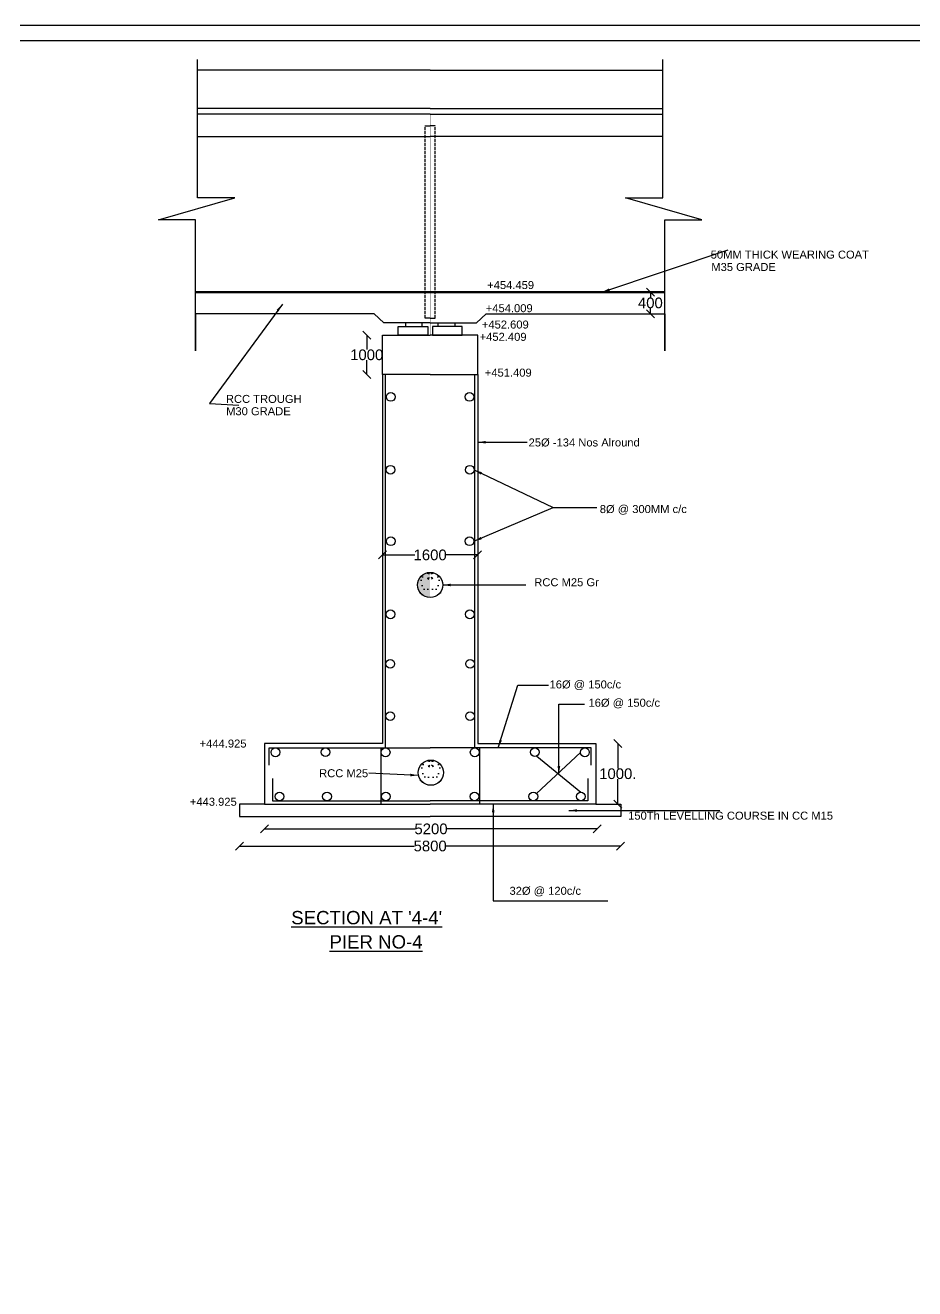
# Model space of a CAD drawing. Header units: millimetres. Extents: x 5124 to 3090300, y 2311 to 46023684.
# Drawn here: x 3052093 to 3068776, y 45999997 to 46023684 of the extents above; entities that cross this region are included whole.
import ezdxf

# ---------------------------------------------------------------- set-up
doc = ezdxf.new("R2010")
doc.units = ezdxf.units.MM
doc.header["$MEASUREMENT"] = 0
doc.linetypes.add('ACAD_ISO02W100', pattern=[15, 12, -3])
doc.layers.add('DIMENSION', color=7, linetype='Continuous')
doc.layers.add('DRAWING', color=7, linetype='Continuous')
doc.styles.get("Standard").update_dxf_attribs({"font": 'arial.ttf'})
doc.dimstyles.get("Standard").update_dxf_attribs({"dimtxt": 200, "dimasz": 150, "dimexe": 0.18, "dimexo": 0.0625, "dimgap": 0.09, "dimtad": 0, "dimtih": 1, "dimtoh": 1, "dimdec": 0, "dimzin": 0, "dimdsep": 46, "dimtxsty": 'Standard', "dimblk": 'OBLIQUE', "dimcen": 0.09, "dimse1": 1, "dimse2": 1, "dimadec": 0, "dimazin": 0, "dimtfac": 1, "dimtdec": 0, "dimtofl": 0, "dimtmove": 0, "dimatfit": 3, "dimfxl": 1, "dimtolj": 1, "dimtzin": 0, "dimarcsym": 1})

# ---------------------------------------------------------------- blocks, each defined once
blk = doc.blocks.new('_Oblique')
at = {"color": 0, "linetype": 'ByBlock', "lineweight": -2}
blk.add_line((-0.5, -0.5), (0.5, 0.5), dxfattribs=at)
blk = doc.blocks.new('*D17')
at = {"layer": 'Defpoints', "color": 0, "transparency": 16777216}
for p in [(3063376, 46018679), (3063376, 46018277), (3063817, 46018277)]:
    blk.add_point(p, dxfattribs=at)
at = {"layer": 'DIMENSION', "color": 0, "lineweight": -2, "transparency": 16777216}
for p, q in [((3063817, 46018679), (3063817, 46018580)), ((3063817, 46018277), (3063817, 46018376))]:
    blk.add_line(p, q, dxfattribs=at)
at = {"layer": 'DIMENSION', "color": 0, "lineweight": -2, "transparency": 16777216, "xscale": 150, "yscale": 150, "zscale": 150}
for p, rotation in [((3063817, 46018679), 90), ((3063817, 46018277), 270)]:
    blk.add_blockref('_Oblique', p, dxfattribs=dict(at, rotation=rotation))
at = {"layer": 'DIMENSION', "color": 0, "transparency": 16777216, "insert": (3063817, 46018478), "char_height": 200, "attachment_point": 5}
blk.add_mtext('\\A1;400', dxfattribs=at)
blk = doc.blocks.new('*D18')
at = {"layer": 'Defpoints', "color": 0, "transparency": 16777216}
for p in [(3058497, 46017876), (3058796, 46017876), (3058796, 46017135)]:
    blk.add_point(p, dxfattribs=at)
at = {"layer": 'DIMENSION', "color": 0, "lineweight": -2, "transparency": 16777216}
for p, q in [((3058497, 46017876), (3058497, 46017608)), ((3058497, 46017135), (3058497, 46017403))]:
    blk.add_line(p, q, dxfattribs=at)
at = {"layer": 'DIMENSION', "color": 0, "lineweight": -2, "transparency": 16777216, "xscale": 150, "yscale": 150, "zscale": 150}
for p, rotation in [((3058497, 46017876), 90), ((3058497, 46017135), 270)]:
    blk.add_blockref('_Oblique', p, dxfattribs=dict(at, rotation=rotation))
at = {"layer": 'DIMENSION', "color": 0, "transparency": 16777216, "insert": (3058497, 46017505), "char_height": 200, "attachment_point": 5}
blk.add_mtext('\\A1;1000', dxfattribs=at)
blk = doc.blocks.new('*D19')
at = {"layer": 'Defpoints', "color": 0, "transparency": 16777216}
for p in [(3058796, 46013741), (3060578, 46013753), (3060578, 46013741)]:
    blk.add_point(p, dxfattribs=at)
at = {"layer": 'DIMENSION', "color": 0, "lineweight": -2, "transparency": 16777216}
for p, q in [((3058796, 46013753), (3059398, 46013753)), ((3060578, 46013753), (3059976, 46013753))]:
    blk.add_line(p, q, dxfattribs=at)
at = {"layer": 'DIMENSION', "color": 0, "lineweight": -2, "transparency": 16777216, "xscale": 150, "yscale": 150, "zscale": 150, "rotation": 180}
blk.add_blockref('_Oblique', (3058796, 46013753), dxfattribs=at)
at = {"layer": 'DIMENSION', "color": 0, "lineweight": -2, "transparency": 16777216, "xscale": 150, "yscale": 150, "zscale": 150}
blk.add_blockref('_Oblique', (3060578, 46013753), dxfattribs=at)
at = {"layer": 'DIMENSION', "color": 0, "transparency": 16777216, "insert": (3059687, 46013753), "char_height": 200, "attachment_point": 5}
blk.add_mtext('\\A1;1600', dxfattribs=at)
blk = doc.blocks.new('*D20')
at = {"layer": 'Defpoints', "color": 0, "transparency": 16777216}
for p in [(3056583, 46008853), (3062822, 46008853), (3062822, 46008617)]:
    blk.add_point(p, dxfattribs=at)
at = {"layer": 'DIMENSION', "color": 0, "lineweight": -2, "transparency": 16777216}
for p, q in [((3056583, 46008617), (3059404, 46008617)), ((3062822, 46008617), (3060001, 46008617))]:
    blk.add_line(p, q, dxfattribs=at)
at = {"layer": 'DIMENSION', "color": 0, "lineweight": -2, "transparency": 16777216, "xscale": 150, "yscale": 150, "zscale": 150, "rotation": 180}
blk.add_blockref('_Oblique', (3056583, 46008617), dxfattribs=at)
at = {"layer": 'DIMENSION', "color": 0, "lineweight": -2, "transparency": 16777216, "xscale": 150, "yscale": 150, "zscale": 150}
blk.add_blockref('_Oblique', (3062822, 46008617), dxfattribs=at)
at = {"layer": 'DIMENSION', "color": 0, "transparency": 16777216, "insert": (3059703, 46008617), "char_height": 200, "attachment_point": 5}
blk.add_mtext('\\A1;5200', dxfattribs=at)
blk = doc.blocks.new('*D21')
at = {"layer": 'Defpoints', "color": 0, "transparency": 16777216}
for p in [(3056114, 46008853), (3063260, 46008853), (3063260, 46008296)]:
    blk.add_point(p, dxfattribs=at)
at = {"layer": 'DIMENSION', "color": 0, "lineweight": -2, "transparency": 16777216}
for p, q in [((3056114, 46008296), (3059389, 46008296)), ((3063260, 46008296), (3059986, 46008296))]:
    blk.add_line(p, q, dxfattribs=at)
at = {"layer": 'DIMENSION', "color": 0, "lineweight": -2, "transparency": 16777216, "xscale": 150, "yscale": 150, "zscale": 150, "rotation": 180}
blk.add_blockref('_Oblique', (3056114, 46008296), dxfattribs=at)
at = {"layer": 'DIMENSION', "color": 0, "lineweight": -2, "transparency": 16777216, "xscale": 150, "yscale": 150, "zscale": 150}
blk.add_blockref('_Oblique', (3063260, 46008296), dxfattribs=at)
at = {"layer": 'DIMENSION', "color": 0, "transparency": 16777216, "insert": (3059687, 46008296), "char_height": 200, "attachment_point": 5}
blk.add_mtext('\\A1;5800', dxfattribs=at)
blk = doc.blocks.new('*D22')
at = {"layer": 'Defpoints', "color": 0, "transparency": 16777216}
for p in [(3062791, 46010221), (3063207, 46010221), (3062791, 46009080)]:
    blk.add_point(p, dxfattribs=at)
at = {"layer": 'DIMENSION', "color": 0, "lineweight": -2, "transparency": 16777216}
for p, q in [((3063207, 46010221), (3063207, 46009753)), ((3063207, 46009080), (3063207, 46009549))]:
    blk.add_line(p, q, dxfattribs=at)
at = {"layer": 'DIMENSION', "color": 0, "lineweight": -2, "transparency": 16777216, "xscale": 150, "yscale": 150, "zscale": 150}
for p, rotation in [((3063207, 46010221), 90), ((3063207, 46009080), 270)]:
    blk.add_blockref('_Oblique', p, dxfattribs=dict(at, rotation=rotation))
at = {"layer": 'DIMENSION', "color": 0, "transparency": 16777216, "insert": (3063207, 46009651), "char_height": 200, "attachment_point": 5}
blk.add_mtext('\\A1;1000.', dxfattribs=at)

msp = doc.modelspace()

# ---------------------------------------------------------------- hatches: boundary and pattern name
at = {"layer": 'DRAWING'}
h = msp.add_hatch(dxfattribs=at)
h.set_pattern_fill('AR-CONC', color=256, scale=0.156, style=0)
h.set_pattern_definition([(50, (0, 0), (1.118925884857, -0.097893330573), [0.117, -1.287]), (355, (0, 0), (-0.216452080436, 1.173419728572), [0.0936, -1.0296]), (100.4514, (0.0932, -0.0082), (0.902474635474, 1.075525685615), [0.0994346964, -1.09378169472]), (46.1842, (0, 0.312), (1.664896035856, -0.258209662353), [0.1755, -1.9305]), (96.6356, (0.1387, 0.2905), (1.458073820656, 1.519623878605), [0.14915204928, -1.64067228]), (351.1842, (0, 0.312), (1.45807263441, 1.519625017444), [0.1404, -1.5444]), (21, (0.156, 0.234), (0.931175001305, -0.628085469438), [0.117, -1.287]), (326, (0.156, 0.234), (0.379571917798, 1.131234070273), [0.0936, -1.0296]), (71.4514, (0.2336, 0.1817), (1.310747300587, 0.503147574868), [0.0994346964, -1.09378169472]), (37.5, (0, 0), (0.018969374295, 0.519314411977), [0, -1.01712, 0, -1.0452, 0, -1.0335]), (7.5, (0, 0), (0.41038847841, 0.6152822705365), [0, -0.59592, 0, -0.99372, 0, -0.3939]), (327.5, (-0.3479, 0), (0.832763000429, -0.0351855999056), [0, -0.39, 0, -1.2168, 0, -1.6146]), (317.5, (-0.5039, 0), (0.909770424174, 0.156163772438), [0, -0.507, 0, -0.80808, 0, -1.1466])])
h.paths.add_polyline_path([(3059687.2, 46013427.1, 0.4142136), (3059451.1, 46013191, 0.4142136), (3059687.2, 46012954.9)])
h = msp.add_hatch(dxfattribs=at)
h.set_pattern_fill('AR-CONC', color=256, scale=50, style=0)
h.set_pattern_definition([(50, (0, 0), (358.6300913, -31.3760675), [37.5, -412.5]), (355, (0, 0), (-69.3756668, 376.0960669), [30, -330]), (100.4514, (29.9, -2.6), (289.2546909, 344.719771), [31.870095, -350.571056]), (46.1842, (0, 100), (533.6205243, -82.759507), [56.25, -618.75]), (96.6356, (44.47, 93.1), (467.331353, 487.0589355), [47.805144, -525.8565]), (351.1842, (0, 100), (467.3309726, 487.0593005), [45, -495]), (21, (50, 75), (298.453526, -201.3094453), [37.5, -412.5]), (326, (50, 75), (121.657666, 362.5750225), [30, -330]), (71.4514, (74.87, 58.22), (420.1113143, 161.2652484), [31.870095, -350.571056]), (37.5, (0, 0), (6.07992766, 166.4469269), [0, -326, 0, -335, 0, -331.25]), (7.5, (0, 0), (131.5347687, 197.20585594), [0, -191, 0, -318.5, 0, -126.25]), (327.5, (-111.5, 0), (266.9112181, -11.27743587), [0, -125, 0, -390, 0, -517.5]), (317.5, (-161.5, 0), (291.5930847, 50.0524912), [0, -162.5, 0, -259, 0, -367.5])])
h.paths.add_polyline_path([(3059687.2, 46013427.1, 0.4142136), (3059451.1, 46013191, 0.4142136), (3059687.2, 46012954.9)])
h = msp.add_hatch(dxfattribs=at)
h.set_pattern_fill('AR-CONC', color=256, scale=50, style=0)
h.set_pattern_definition([(130, (6119374.35, 0), (-358.6300913, -31.3760675), [37.5, -412.5]), (185, (6119374.35, 0), (69.3756668, 376.0960669), [30, -330]), (79.5486, (6119344.47, -2.6), (-289.2546909, 344.719771), [31.870095, -350.571056]), (133.8158, (6119374.35, 100), (-533.6205243, -82.759507), [56.25, -618.75]), (83.3644, (6119329.9, 93.1), (-467.331353, 487.0589355), [47.805144, -525.8565]), (188.8158, (6119374.35, 100), (-467.3309726, 487.0593005), [45, -495]), (159, (6119324.35, 75), (-298.453526, -201.3094453), [37.5, -412.5]), (214, (6119324.35, 75), (-121.657666, 362.5750225), [30, -330]), (108.5486, (6119299.5, 58.22), (-420.1113143, 161.2652484), [31.870095, -350.571056]), (142.5, (6119374.35, 0), (-6.07992766, 166.4469269), [0, -326, 0, -335, 0, -331.25]), (172.5, (6119374.35, 0), (-131.5347687, 197.20585594), [0, -191, 0, -318.5, 0, -126.25]), (212.5, (6119485.85, 0), (-266.9112181, -11.27743587), [0, -125, 0, -390, 0, -517.5]), (222.5, (6119535.85, 0), (-291.5930847, 50.0524912), [0, -162.5, 0, -259, 0, -367.5])])
h.paths.add_polyline_path([(3059687.2, 46013427.1, -0.4142136), (3059923.3, 46013191, -0.4142136), (3059687.2, 46012954.9)])
h = msp.add_hatch(dxfattribs=at)
h.set_pattern_fill('AR-CONC', color=256, scale=50, style=0)
h.set_pattern_definition([(50, (11.88, -3519.13), (358.6300913, -31.3760675), [37.5, -412.5]), (355, (11.88, -3519.13), (-69.3756668, 376.0960669), [30, -330]), (100.4514, (41.76, -3521.74), (289.2546909, 344.719771), [31.870095, -350.571056]), (46.1842, (11.9, -3419.13), (533.6205243, -82.759507), [56.25, -618.75]), (96.6356, (56.35, -3426), (467.331353, 487.0589355), [47.805144, -525.8565]), (351.1842, (11.9, -3419.1), (467.3309726, 487.0593005), [45, -495]), (21, (61.88, -3444.13), (298.453526, -201.3094453), [37.5, -412.5]), (326, (61.88, -3444.13), (121.657666, 362.5750225), [30, -330]), (71.4514, (86.75, -3460.9), (420.1113143, 161.2652484), [31.870095, -350.571056]), (37.5, (11.88, -3519.13), (6.07992766, 166.4469269), [0, -326, 0, -335, 0, -331.25]), (7.5, (11.88, -3519.13), (131.5347687, 197.20585594), [0, -191, 0, -318.5, 0, -126.25]), (327.5, (-99.62, -3519.13), (266.9112181, -11.27743587), [0, -125, 0, -390, 0, -517.5]), (317.5, (-149.62, -3519.13), (291.5930847, 50.0524912), [0, -162.5, 0, -259, 0, -367.5])])
h.paths.add_polyline_path([(3059699.1, 46009908, 0.4142136), (3059462.9, 46009671.9, 0.4142136), (3059699.1, 46009435.7)])
h = msp.add_hatch(dxfattribs=at)
h.set_pattern_fill('AR-CONC', color=256, scale=50, style=0)
h.set_pattern_definition([(130, (6119386.23, -3519.13), (-358.6300913, -31.3760675), [37.5, -412.5]), (185, (6119386.23, -3519.13), (69.3756668, 376.0960669), [30, -330]), (79.5486, (6119356.35, -3521.74), (-289.2546909, 344.719771), [31.870095, -350.571056]), (133.8158, (6119386.23, -3419.13), (-533.6205243, -82.759507), [56.25, -618.75]), (83.3644, (6119341.76, -3426), (-467.331353, 487.0589355), [47.805144, -525.8565]), (188.8158, (6119386.23, -3419.1), (-467.3309726, 487.0593005), [45, -495]), (159, (6119336.23, -3444.13), (-298.453526, -201.3094453), [37.5, -412.5]), (214, (6119336.23, -3444.13), (-121.657666, 362.5750225), [30, -330]), (108.5486, (6119311.36, -3460.9), (-420.1113143, 161.2652484), [31.870095, -350.571056]), (142.5, (6119386.23, -3519.13), (-6.07992766, 166.4469269), [0, -326, 0, -335, 0, -331.25]), (172.5, (6119386.23, -3519.13), (-131.5347687, 197.20585594), [0, -191, 0, -318.5, 0, -126.25]), (212.5, (6119497.73, -3519.13), (-266.9112181, -11.27743587), [0, -125, 0, -390, 0, -517.5]), (222.5, (6119547.73, -3519.13), (-291.5930847, 50.0524912), [0, -162.5, 0, -259, 0, -367.5])])
h.paths.add_polyline_path([(3059699.1, 46009908, -0.4142136), (3059935.2, 46009671.9, -0.4142136), (3059699.1, 46009435.7)])

# ---------------------------------------------------------------- linework, layer by layer
at = {"layer": 'DIMENSION'}
for points, const_width in [([(3059687.2, 46022015.8), (3059687.2, 46017876.2)], 10), ([(3055287.1, 46018679.5), (3064087.2, 46018679.5)], 40)]:
    msp.add_lwpolyline(points, dxfattribs=dict(at, const_width=const_width))
for points in [[(3062508, 46010052.7), (3061681.7, 46009280.1)], [(3061688.5, 46009983.3), (3062513.6, 46009306.1)]]:
    msp.add_lwpolyline(points, dxfattribs=at)
at = {"layer": 'DRAWING'}
for p, q in [((3059594.9, 46021798.8), (3059687.2, 46021798.8)), ((3059779.4, 46021798.8), (3059687.2, 46021798.8)), ((3059687.2, 46018191.2), (3059594.9, 46018191.2)), ((3059687.2, 46018191.2), (3059779.4, 46018191.2))]:
    msp.add_line(p, q, dxfattribs=at)
at = {"layer": 'DRAWING', "linetype": 'ACAD_ISO02W100', "ltscale": 5}
for p, q in [((3059594.9, 46018191.2), (3059594.9, 46021798.8)), ((3059779.4, 46018191.2), (3059779.4, 46021798.8))]:
    msp.add_line(p, q, dxfattribs=at)
at = {"layer": 'DRAWING'}
for points in [[(3033707.6, 46023684.3), (3090299.6, 46023684.3), (3090299.6, 45984667.9), (3033707.6, 45984667.9)], [(3033996, 46023395.9), (3090011.2, 46023395.9), (3090011.2, 45984956.3), (3033996, 45984956.3)], [(3059644.6, 46017876.2), (3059086.9, 46017876.2), (3059086.9, 46018038.1), (3059644.6, 46018038.1)], [(3059224.7, 46018038.1), (3059539.7, 46018038.1), (3059539.7, 46018103.1), (3059224.7, 46018103.1)], [(3059729.8, 46017876.2), (3060287.5, 46017876.2), (3060287.5, 46018038.1), (3059729.8, 46018038.1)], [(3060149.7, 46018038.1), (3059834.7, 46018038.1), (3059834.7, 46018103.1), (3060149.7, 46018103.1)]]:
    msp.add_lwpolyline(points, close=True, dxfattribs=at)
for points in [[(3059687.2, 46018103.1), (3058816.8, 46018103.1), (3058639.4, 46018277), (3055287.1, 46018277), (3055287.1, 46017582.9), (3055287.1, 46018277), (3055287.1, 46020035.9), (3054589.2, 46020035.9), (3056024.1, 46020446.9), (3055323.5, 46020446.9), (3055323.5, 46023043.5)], [(3059687.2, 46018103.1), (3060557.5, 46018103.1), (3060734.9, 46018277), (3064087.2, 46018277), (3064087.2, 46017582.9), (3064087.2, 46018277), (3064087.2, 46020035.9), (3064785.2, 46020035.9), (3063350.3, 46020446.9), (3064050.8, 46020446.9), (3064050.8, 46023043.5)], [(3059687.2, 46022842.9), (3055323.5, 46022842.9)], [(3059687.2, 46022842.9), (3064050.8, 46022842.9)], [(3059687.2, 46022122.6), (3055323.5, 46022122.6)], [(3059687.2, 46022122.6), (3064050.8, 46022122.6)], [(3059687.2, 46022015.8), (3055323.5, 46022015.8)], [(3059687.2, 46022015.8), (3064050.8, 46022015.8)], [(3055323.5, 46021600.8), (3059687.2, 46021600.8)], [(3064050.8, 46021600.8), (3059687.2, 46021600.8)], [(3059687.2, 46017134.6), (3058796.2, 46017134.6), (3058796.2, 46017876.2), (3059687.2, 46017876.2)], [(3059687.2, 46017134.6), (3060578.2, 46017134.6), (3060578.2, 46017876.2), (3059687.2, 46017876.2)], [(3058796.2, 46017134.6), (3058796.2, 46010221.5), (3056583, 46010221.5), (3056583, 46009080.1), (3059687.2, 46009080.1)], [(3056669.4, 46009815.1), (3056669.4, 46010138.3), (3058851.8, 46010138.3), (3058851.8, 46017134.6)], [(3060578.2, 46017134.6), (3060578.2, 46010221.5), (3062791.4, 46010221.5), (3062791.4, 46009080.1), (3059687.2, 46009080.1)], [(3062705, 46009815.1), (3062705, 46010138.3), (3060522.6, 46010138.3), (3060522.6, 46017134.6)], [(3058760.9, 46010138.3), (3058760.9, 46009080.1)], [(3058851.8, 46010138.3), (3059687.2, 46010138.3)], [(3060522.6, 46010138.3), (3059687.2, 46010138.3)], [(3060613.5, 46010138.3), (3060613.5, 46009080.1)], [(3056727.3, 46009562.9), (3056727.3, 46009141.8), (3059687.2, 46009141.8)], [(3062647.1, 46009562.9), (3062647.1, 46009141.8), (3059687.2, 46009141.8)], [(3056583, 46009080.1), (3056113.9, 46009080.1), (3056113.9, 46008852.9), (3059687.2, 46008852.9)], [(3062791.4, 46009080.1), (3063260.4, 46009080.1), (3063260.4, 46008852.9), (3059687.2, 46008852.9)]]:
    msp.add_lwpolyline(points, dxfattribs=at)
for centre, radius in [((3058948.2, 46016716.5), 82.2), ((3060426.2, 46016716.5), 82.2), ((3058943.7, 46015351.4), 82.2), ((3060430.7, 46015351.4), 82.2), ((3058947.4, 46014010.4), 82.2), ((3060427, 46014010.4), 82.2), ((3059687.2, 46013191), 236.1), ((3059687.2, 46013191), 236.1), ((3058943, 46012640.5), 82.2), ((3060431.4, 46012640.5), 82.2), ((3058938.5, 46011712.1), 82.2), ((3060435.9, 46011712.1), 82.2), ((3058938.5, 46010731.1), 82.2), ((3060435.8, 46010731.1), 82.2), ((3056784.2, 46010053.3), 82.2), ((3057723.9, 46010056.2), 82.2), ((3058851.8, 46010053.3), 82.2), ((3060522.6, 46010053.3), 82.2), ((3061650.4, 46010056.2), 82.2), ((3062590.2, 46010053.3), 82.2), ((3059699.1, 46009671.9), 236.1), ((3059699.1, 46009671.9), 236.1), ((3056860.8, 46009224), 82.2), ((3057752.7, 46009224), 82.2), ((3058855.1, 46009224), 82.2), ((3060519.2, 46009224), 82.2), ((3061621.7, 46009224), 82.2), ((3062513.6, 46009224), 82.2)]:
    msp.add_circle(centre, radius, dxfattribs=at)

# ---------------------------------------------------------------- texts
at = {"layer": 'DIMENSION'}
for s, height, p in [('50MM THICK WEARING COAT ', 150, (3064948.6, 46019309.6)), ('M35 GRADE', 150, (3064960, 46019077.3)), ('+454.459', 150, (3060756.6, 46018738.9)), ('+454.009', 150, (3060730.1, 46018304.9)), ('+452.609', 150, (3060656.6, 46017998.3)), ('+452.409', 150, (3060615.1, 46017768.3)), ('+451.409', 150, (3060712, 46017096.9)), ('RCC TROUGH ', 150, (3055856.6, 46016603.9)), ('M30 GRADE', 150, (3055860.1, 46016373.1)), ('25Ø -134 Nos Alround', 150, (3061533.5, 46015787.5)), ('8Ø @ 300MM c/c ', 150, (3062868.5, 46014539)), ('RCC M25 Gr', 150, (3061640, 46013167)), ('16Ø @ 150c/c ', 150, (3061926.5, 46011251.3)), ('16Ø @ 150c/c ', 150, (3062657, 46010908)), ('+444.925', 150, (3055363.1, 46010142.9)), ('RCC M25', 150, (3057604.4, 46009586.2)), ('+443.925', 150, (3055179.8, 46009051.4)), ('150Th LEVELLING COURSE IN CC M15', 150, (3063400.4, 46008790.8)), ('32Ø @ 120c/c ', 150, (3061175, 46007382)), ("%%USECTION AT '4-4'", 250, (3057081.8, 46006829.2)), ('%%UPIER NO-4', 250, (3057799.1, 46006374.9))]:
    msp.add_text(s, height=height, dxfattribs=at).set_placement(p)

# ---------------------------------------------------------------- dimensions: what is measured, and where the dimension line sits
for base, p1, p2, text, picture, middle in [((3063817.5, 46018277), (3063375.9, 46018679.5), (3063375.9, 46018277), '400', '*D17', (3063817.5, 46018478.2)), ((3058496.9, 46017876.2), (3058796.2, 46017134.6), (3058796.2, 46017876.2), '1000', '*D18', (3058496.9, 46017505.4)), ((3063207.1, 46010221.5), (3062791.4, 46009080.1), (3062791.4, 46010221.5), '1000.', '*D22', (3063207.1, 46009650.8))]:
    dim = msp.add_linear_dim(base=base, p1=p1, p2=p2, angle=90, text=text, dimstyle='Standard', dxfattribs=at)
    dim.commit()
    dim.dimension.update_dxf_attribs({"geometry": picture, "text_midpoint": middle})
for base, p1, p2, text, picture, middle in [((3060578.2, 46013753.1), (3058796.2, 46013740.9), (3060578.2, 46013740.9), '1600', '*D19', (3059687.2, 46013753.1)), ((3063260.4, 46008295.8), (3056113.9, 46008852.9), (3063260.4, 46008852.9), '5800', '*D21', (3059687.2, 46008295.8)), ((3062822.1, 46008616.9), (3056583, 46008852.9), (3062822.1, 46008852.9), '5200', '*D20', (3059702.5, 46008616.9))]:
    dim = msp.add_linear_dim(base=base, p1=p1, p2=p2, text=text, dimstyle='Standard', dxfattribs=at)
    dim.commit()
    dim.dimension.update_dxf_attribs({"geometry": picture, "text_midpoint": middle})

# ---------------------------------------------------------------- leaders
for points in [[(3062906.7, 46018679.5), (3065278.1, 46019476.3)], [(3056915.1, 46018455.5), (3055550.8, 46016593.5), (3056101.6, 46016559.6)], [(3060578.2, 46015866.7), (3061505.7, 46015866.7)], [(3060512.7, 46015346.4), (3061993.9, 46014644.8)], [(3060509.1, 46014010.4), (3061993.9, 46014644.8), (3062816, 46014644.8)], [(3059923.3, 46013191), (3061480.4, 46013191)], [(3060964.4, 46010138.3), (3061334.5, 46011314.9), (3061904.6, 46011314.9)], [(3062101, 46009644.7), (3062101, 46010955.3), (3062584.8, 46010955.3)], [(3059463, 46009621), (3058535, 46009664)], [(3060870.3, 46009080.1), (3060870.3, 46007270), (3063022.2, 46007270)], [(3062291.1, 46008962), (3065118.7, 46008962)]]:
    msp.add_leader(points, dimstyle='Standard', override={"dimgap": 0.09, "dimtad": 0}, dxfattribs=at)

doc.saveas('drawing.dxf')
